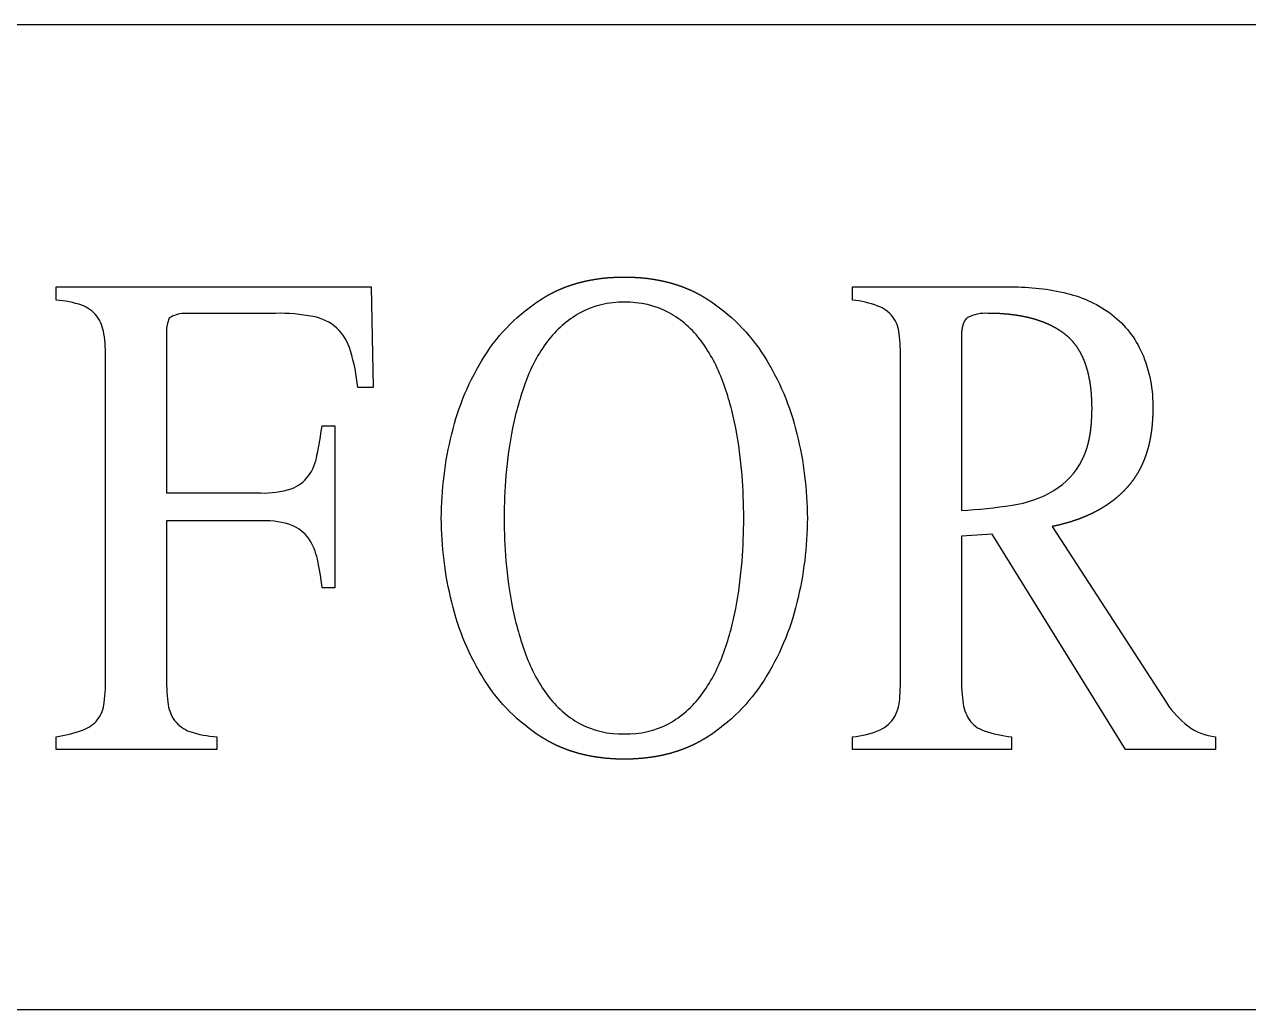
# Model space of a CAD drawing. Header units: millimetres. Extents: x 17 to 383, y -19 to 1216.
# Drawn here: x 55.75 to 68.41, y 1194.57 to 1204.75 of the extents above; entities that cross this region are included whole.
import ezdxf

# ---------------------------------------------------------------- set-up
doc = ezdxf.new("R2010")
doc.units = ezdxf.units.MM
doc.layers.add('l1 2mm', color=7, linetype='Continuous', lineweight=25, true_color=0x000000)

msp = doc.modelspace()

# ---------------------------------------------------------------- linework, layer by layer
at = {"layer": 'l1 2mm', "color": 5, "true_color": 0x0000ff}
for p, q in [((30.113, 1204.755), (80.692, 1204.755)), ((30.113, 1194.574), (80.692, 1194.574))]:
    msp.add_line(p, q, dxfattribs=at)
at = {"layer": 'l1 2mm', "color": 5, "true_color": 0x0000ff, "flags": 128}
for points in [[(63.845, 1199.653, -0.060549), (63.737, 1198.779, -0.082743), (63.397, 1197.978, -0.11043), (62.809, 1197.389), (62.806, 1197.387), (62.803, 1197.385), (62.8, 1197.384), (62.798, 1197.382), (62.795, 1197.38), (62.792, 1197.378), (62.789, 1197.377), (62.786, 1197.375), (62.784, 1197.373), (62.781, 1197.372), (62.778, 1197.37), (62.775, 1197.368), (62.772, 1197.367), (62.769, 1197.365), (62.766, 1197.363), (62.764, 1197.361), (62.761, 1197.36), (62.758, 1197.358), (62.755, 1197.357), (62.752, 1197.355), (62.749, 1197.353), (62.746, 1197.352), (62.743, 1197.35), (62.741, 1197.348), (62.738, 1197.347), (62.735, 1197.345), (62.732, 1197.344), (62.729, 1197.342), (62.726, 1197.34), (62.723, 1197.339), (62.72, 1197.337), (62.717, 1197.336), (62.714, 1197.334), (62.711, 1197.333), (62.708, 1197.331), (62.706, 1197.33), (62.703, 1197.328), (62.7, 1197.327), (62.697, 1197.325), (62.694, 1197.323), (62.691, 1197.322), (62.688, 1197.321), (62.685, 1197.319), (62.682, 1197.318), (62.679, 1197.316), (62.676, 1197.315), (62.673, 1197.313), (62.67, 1197.312), (62.667, 1197.31), (62.664, 1197.309), (62.661, 1197.307), (62.658, 1197.306), (62.655, 1197.305), (62.652, 1197.303), (62.649, 1197.302), (62.646, 1197.3), (62.643, 1197.299), (62.64, 1197.298), (62.637, 1197.296), (62.634, 1197.295), (62.63, 1197.294), (62.627, 1197.292), (62.624, 1197.291), (62.621, 1197.29), (62.618, 1197.288), (62.615, 1197.287), (62.612, 1197.286), (62.609, 1197.284), (62.606, 1197.283), (62.603, 1197.282), (62.6, 1197.28), (62.597, 1197.279), (62.594, 1197.278), (62.59, 1197.277), (62.587, 1197.275), (62.584, 1197.274), (62.581, 1197.273), (62.578, 1197.272), (62.575, 1197.27), (62.572, 1197.269), (62.569, 1197.268), (62.565, 1197.267), (62.562, 1197.265), (62.559, 1197.264), (62.556, 1197.263), (62.553, 1197.262), (62.55, 1197.261), (62.546, 1197.26), (62.543, 1197.258), (62.54, 1197.257), (62.537, 1197.256), (62.534, 1197.255), (62.531, 1197.254), (62.527, 1197.253), (62.524, 1197.252), (62.521, 1197.25), (62.518, 1197.249), (62.515, 1197.248), (62.511, 1197.247), (62.508, 1197.246), (62.505, 1197.245), (62.502, 1197.244), (62.498, 1197.243), (62.495, 1197.242), (62.492, 1197.241), (62.489, 1197.24), (62.485, 1197.239), (62.482, 1197.238), (62.479, 1197.237), (62.476, 1197.236), (62.472, 1197.235), (62.469, 1197.234), (62.466, 1197.233), (62.463, 1197.232), (62.459, 1197.231), (62.456, 1197.23), (62.453, 1197.229), (62.449, 1197.228), (62.446, 1197.227), (62.443, 1197.226), (62.439, 1197.225), (62.436, 1197.224), (62.433, 1197.223), (62.43, 1197.222), (62.426, 1197.221), (62.423, 1197.22), (62.42, 1197.219), (62.416, 1197.218), (62.413, 1197.218), (62.409, 1197.217), (62.406, 1197.216), (62.403, 1197.215), (62.399, 1197.214), (62.396, 1197.213), (62.393, 1197.212), (62.389, 1197.212), (62.386, 1197.211), (62.383, 1197.21), (62.379, 1197.209), (62.376, 1197.208), (62.372, 1197.207), (62.369, 1197.207), (62.366, 1197.206), (62.362, 1197.205), (62.359, 1197.204), (62.355, 1197.204), (62.352, 1197.203), (62.348, 1197.202), (62.345, 1197.201), (62.342, 1197.201), (62.338, 1197.2), (62.335, 1197.199), (62.331, 1197.198), (62.328, 1197.198), (62.324, 1197.197), (62.321, 1197.196), (62.317, 1197.196), (62.314, 1197.195), (62.31, 1197.194), (62.307, 1197.194), (62.304, 1197.193), (62.3, 1197.192), (62.297, 1197.192), (62.293, 1197.191), (62.29, 1197.19), (62.286, 1197.19), (62.283, 1197.189), (62.279, 1197.188), (62.276, 1197.188), (62.272, 1197.187), (62.268, 1197.187), (62.265, 1197.186), (62.261, 1197.185), (62.258, 1197.185), (62.254, 1197.184), (62.251, 1197.184), (62.247, 1197.183), (62.244, 1197.183), (62.24, 1197.182), (62.237, 1197.182), (62.233, 1197.181), (62.229, 1197.181), (62.226, 1197.18), (62.222, 1197.18), (62.219, 1197.179), (62.215, 1197.179), (62.211, 1197.178), (62.208, 1197.178), (62.204, 1197.177), (62.201, 1197.177), (62.197, 1197.176), (62.193, 1197.176), (62.19, 1197.175), (62.186, 1197.175), (62.183, 1197.174), (62.179, 1197.174), (62.175, 1197.174), (62.172, 1197.173), (62.168, 1197.173), (62.164, 1197.172), (62.161, 1197.172), (62.157, 1197.172), (62.153, 1197.171), (62.15, 1197.171), (62.146, 1197.171), (62.142, 1197.17), (62.139, 1197.17), (62.135, 1197.17), (62.131, 1197.169), (62.128, 1197.169), (62.124, 1197.169), (62.12, 1197.168), (62.117, 1197.168), (62.113, 1197.168), (62.109, 1197.167), (62.105, 1197.167), (62.102, 1197.167), (62.098, 1197.167), (62.094, 1197.166), (62.09, 1197.166), (62.087, 1197.166), (62.083, 1197.166), (62.079, 1197.165), (62.075, 1197.165), (62.072, 1197.165), (62.068, 1197.165), (62.064, 1197.164), (62.06, 1197.164), (62.057, 1197.164), (62.053, 1197.164), (62.049, 1197.164), (62.045, 1197.164), (62.041, 1197.163), (62.038, 1197.163), (62.034, 1197.163), (62.03, 1197.163), (62.026, 1197.163), (62.022, 1197.163), (62.019, 1197.163), (62.015, 1197.162), (62.011, 1197.162), (62.007, 1197.162), (62.003, 1197.162), (62, 1197.162), (61.996, 1197.162), (61.992, 1197.162), (61.988, 1197.162), (61.984, 1197.162), (61.98, 1197.162), (61.976, 1197.162), (61.973, 1197.162), (61.969, 1197.162), (61.965, 1197.162), (61.961, 1197.162), (61.957, 1197.162), (61.953, 1197.162), (61.949, 1197.162), (61.945, 1197.162), (61.941, 1197.162), (61.938, 1197.162), (61.934, 1197.162), (61.93, 1197.162), (61.926, 1197.162), (61.922, 1197.162), (61.918, 1197.162), (61.914, 1197.162), (61.911, 1197.162), (61.907, 1197.162), (61.903, 1197.162), (61.899, 1197.162), (61.895, 1197.162), (61.891, 1197.162), (61.888, 1197.163), (61.884, 1197.163), (61.88, 1197.163), (61.876, 1197.163), (61.872, 1197.163), (61.869, 1197.163), (61.865, 1197.163), (61.861, 1197.164), (61.857, 1197.164), (61.853, 1197.164), (61.85, 1197.164), (61.846, 1197.164), (61.842, 1197.164), (61.838, 1197.165), (61.834, 1197.165), (61.831, 1197.165), (61.827, 1197.165), (61.823, 1197.166), (61.819, 1197.166), (61.816, 1197.166), (61.812, 1197.166), (61.808, 1197.167), (61.805, 1197.167), (61.801, 1197.167), (61.797, 1197.167), (61.793, 1197.168), (61.79, 1197.168), (61.786, 1197.168), (61.782, 1197.169), (61.779, 1197.169), (61.775, 1197.169), (61.771, 1197.17), (61.768, 1197.17), (61.764, 1197.17), (61.76, 1197.171), (61.756, 1197.171), (61.753, 1197.171), (61.749, 1197.172), (61.745, 1197.172), (61.742, 1197.172), (61.738, 1197.173), (61.735, 1197.173), (61.731, 1197.174), (61.727, 1197.174), (61.724, 1197.174), (61.72, 1197.175), (61.716, 1197.175), (61.713, 1197.176), (61.709, 1197.176), (61.706, 1197.177), (61.702, 1197.177), (61.698, 1197.178), (61.695, 1197.178), (61.691, 1197.179), (61.688, 1197.179), (61.684, 1197.18), (61.68, 1197.18), (61.677, 1197.181), (61.673, 1197.181), (61.67, 1197.182), (61.666, 1197.182), (61.663, 1197.183), (61.659, 1197.183), (61.655, 1197.184), (61.652, 1197.184), (61.648, 1197.185), (61.645, 1197.185), (61.641, 1197.186), (61.638, 1197.187), (61.634, 1197.187), (61.631, 1197.188), (61.627, 1197.188), (61.624, 1197.189), (61.62, 1197.19), (61.617, 1197.19), (61.613, 1197.191), (61.61, 1197.192), (61.606, 1197.192), (61.603, 1197.193), (61.599, 1197.194), (61.596, 1197.194), (61.592, 1197.195), (61.589, 1197.196), (61.585, 1197.196), (61.582, 1197.197), (61.578, 1197.198), (61.575, 1197.198), (61.571, 1197.199), (61.568, 1197.2), (61.565, 1197.201), (61.561, 1197.201), (61.558, 1197.202), (61.554, 1197.203), (61.551, 1197.204), (61.547, 1197.204), (61.544, 1197.205), (61.541, 1197.206), (61.537, 1197.207), (61.534, 1197.207), (61.53, 1197.208), (61.527, 1197.209), (61.524, 1197.21), (61.52, 1197.211), (61.517, 1197.212), (61.514, 1197.212), (61.51, 1197.213), (61.507, 1197.214), (61.503, 1197.215), (61.5, 1197.216), (61.497, 1197.217), (61.493, 1197.218), (61.49, 1197.218), (61.487, 1197.219), (61.483, 1197.22), (61.48, 1197.221), (61.477, 1197.222), (61.473, 1197.223), (61.47, 1197.224), (61.467, 1197.225), (61.463, 1197.226), (61.46, 1197.227), (61.457, 1197.228), (61.454, 1197.229), (61.45, 1197.23), (61.447, 1197.231), (61.444, 1197.232), (61.44, 1197.233), (61.437, 1197.234), (61.434, 1197.235), (61.431, 1197.236), (61.427, 1197.237), (61.424, 1197.238), (61.421, 1197.239), (61.418, 1197.24), (61.414, 1197.241), (61.411, 1197.242), (61.408, 1197.243), (61.405, 1197.244), (61.401, 1197.245), (61.398, 1197.246), (61.395, 1197.247), (61.392, 1197.248), (61.388, 1197.249), (61.385, 1197.25), (61.382, 1197.252), (61.379, 1197.253), (61.376, 1197.254), (61.372, 1197.255), (61.369, 1197.256), (61.366, 1197.257), (61.363, 1197.258), (61.36, 1197.26), (61.357, 1197.261), (61.353, 1197.262), (61.35, 1197.263), (61.347, 1197.264), (61.344, 1197.265), (61.341, 1197.267), (61.338, 1197.268), (61.335, 1197.269), (61.331, 1197.27), (61.328, 1197.272), (61.325, 1197.273), (61.322, 1197.274), (61.319, 1197.275), (61.316, 1197.277), (61.313, 1197.278), (61.31, 1197.279), (61.306, 1197.28), (61.303, 1197.282), (61.3, 1197.283), (61.297, 1197.284), (61.294, 1197.286), (61.291, 1197.287), (61.288, 1197.288), (61.285, 1197.29), (61.282, 1197.291), (61.279, 1197.292), (61.276, 1197.294), (61.273, 1197.295), (61.27, 1197.296), (61.267, 1197.298), (61.264, 1197.299), (61.26, 1197.3), (61.257, 1197.302), (61.254, 1197.303), (61.251, 1197.305), (61.248, 1197.306), (61.245, 1197.307), (61.242, 1197.309), (61.239, 1197.31), (61.236, 1197.312), (61.233, 1197.313), (61.23, 1197.315), (61.227, 1197.316), (61.224, 1197.318), (61.221, 1197.319), (61.218, 1197.321), (61.215, 1197.322), (61.213, 1197.323), (61.21, 1197.325), (61.207, 1197.327), (61.204, 1197.328), (61.201, 1197.33), (61.198, 1197.331), (61.195, 1197.333), (61.192, 1197.334), (61.189, 1197.336), (61.186, 1197.337), (61.183, 1197.339), (61.18, 1197.34), (61.177, 1197.342), (61.174, 1197.344), (61.171, 1197.345), (61.169, 1197.347), (61.166, 1197.348), (61.163, 1197.35), (61.16, 1197.352), (61.157, 1197.353), (61.154, 1197.355), (61.151, 1197.357), (61.148, 1197.358), (61.145, 1197.36), (61.143, 1197.361), (61.14, 1197.363), (61.137, 1197.365), (61.134, 1197.367), (61.131, 1197.368), (61.128, 1197.37), (61.126, 1197.372), (61.123, 1197.373), (61.12, 1197.375), (61.117, 1197.377), (61.114, 1197.378), (61.111, 1197.38), (61.109, 1197.382), (61.106, 1197.384), (61.103, 1197.385), (61.1, 1197.387), (61.097, 1197.389, -0.11043), (60.509, 1197.978, -0.083212), (60.169, 1198.783, -0.060038), (60.061, 1199.653, -0.060038), (60.169, 1200.523, -0.083212), (60.509, 1201.328, -0.11043), (61.097, 1201.917), (61.1, 1201.919), (61.103, 1201.92), (61.106, 1201.922), (61.109, 1201.924), (61.111, 1201.926), (61.114, 1201.927), (61.117, 1201.929), (61.12, 1201.931), (61.123, 1201.933), (61.126, 1201.934), (61.128, 1201.936), (61.131, 1201.938), (61.134, 1201.939), (61.137, 1201.941), (61.14, 1201.943), (61.143, 1201.944), (61.145, 1201.946), (61.148, 1201.948), (61.151, 1201.949), (61.154, 1201.951), (61.157, 1201.953), (61.16, 1201.954), (61.163, 1201.956), (61.166, 1201.957), (61.169, 1201.959), (61.171, 1201.961), (61.174, 1201.962), (61.177, 1201.964), (61.18, 1201.965), (61.183, 1201.967), (61.186, 1201.969), (61.189, 1201.97), (61.192, 1201.972), (61.195, 1201.973), (61.198, 1201.975), (61.201, 1201.976), (61.204, 1201.978), (61.207, 1201.979), (61.21, 1201.981), (61.213, 1201.982), (61.215, 1201.984), (61.218, 1201.985), (61.221, 1201.987), (61.224, 1201.988), (61.227, 1201.99), (61.23, 1201.991), (61.233, 1201.993), (61.236, 1201.994), (61.239, 1201.996), (61.242, 1201.997), (61.245, 1201.998), (61.248, 1202), (61.251, 1202.001), (61.254, 1202.003), (61.257, 1202.004), (61.26, 1202.005), (61.264, 1202.007), (61.267, 1202.008), (61.27, 1202.01), (61.273, 1202.011), (61.276, 1202.012), (61.279, 1202.014), (61.282, 1202.015), (61.285, 1202.016), (61.288, 1202.018), (61.291, 1202.019), (61.294, 1202.02), (61.297, 1202.022), (61.3, 1202.023), (61.303, 1202.024), (61.306, 1202.026), (61.31, 1202.027), (61.313, 1202.028), (61.316, 1202.029), (61.319, 1202.031), (61.322, 1202.032), (61.325, 1202.033), (61.328, 1202.034), (61.331, 1202.036), (61.335, 1202.037), (61.338, 1202.038), (61.341, 1202.039), (61.344, 1202.04), (61.347, 1202.042), (61.35, 1202.043), (61.353, 1202.044), (61.357, 1202.045), (61.36, 1202.046), (61.363, 1202.048), (61.366, 1202.049), (61.369, 1202.05), (61.372, 1202.051), (61.376, 1202.052), (61.379, 1202.053), (61.382, 1202.054), (61.385, 1202.055), (61.388, 1202.057), (61.392, 1202.058), (61.395, 1202.059), (61.398, 1202.06), (61.401, 1202.061), (61.405, 1202.062), (61.408, 1202.063), (61.411, 1202.064), (61.414, 1202.065), (61.418, 1202.066), (61.421, 1202.067), (61.424, 1202.068), (61.427, 1202.069), (61.431, 1202.07), (61.434, 1202.071), (61.437, 1202.072), (61.44, 1202.073), (61.444, 1202.074), (61.447, 1202.075), (61.45, 1202.076), (61.454, 1202.077), (61.457, 1202.078), (61.46, 1202.079), (61.463, 1202.08), (61.467, 1202.081), (61.47, 1202.082), (61.473, 1202.083), (61.477, 1202.084), (61.48, 1202.085), (61.483, 1202.086), (61.487, 1202.087), (61.49, 1202.087), (61.493, 1202.088), (61.497, 1202.089), (61.5, 1202.09), (61.503, 1202.091), (61.507, 1202.092), (61.51, 1202.093), (61.514, 1202.093), (61.517, 1202.094), (61.52, 1202.095), (61.524, 1202.096), (61.527, 1202.097), (61.53, 1202.098), (61.534, 1202.098), (61.537, 1202.099), (61.541, 1202.1), (61.544, 1202.101), (61.547, 1202.102), (61.551, 1202.102), (61.554, 1202.103), (61.558, 1202.104), (61.561, 1202.105), (61.565, 1202.105), (61.568, 1202.106), (61.571, 1202.107), (61.575, 1202.107), (61.578, 1202.108), (61.582, 1202.109), (61.585, 1202.11), (61.589, 1202.11), (61.592, 1202.111), (61.596, 1202.112), (61.599, 1202.112), (61.603, 1202.113), (61.606, 1202.114), (61.61, 1202.114), (61.613, 1202.115), (61.617, 1202.116), (61.62, 1202.116), (61.624, 1202.117), (61.627, 1202.117), (61.631, 1202.118), (61.634, 1202.119), (61.638, 1202.119), (61.641, 1202.12), (61.645, 1202.12), (61.648, 1202.121), (61.652, 1202.122), (61.655, 1202.122), (61.659, 1202.123), (61.663, 1202.123), (61.666, 1202.124), (61.67, 1202.124), (61.673, 1202.125), (61.677, 1202.125), (61.68, 1202.126), (61.684, 1202.126), (61.688, 1202.127), (61.691, 1202.127), (61.695, 1202.128), (61.698, 1202.128), (61.702, 1202.129), (61.706, 1202.129), (61.709, 1202.13), (61.713, 1202.13), (61.716, 1202.131), (61.72, 1202.131), (61.724, 1202.131), (61.727, 1202.132), (61.731, 1202.132), (61.735, 1202.133), (61.738, 1202.133), (61.742, 1202.133), (61.745, 1202.134), (61.749, 1202.134), (61.753, 1202.135), (61.756, 1202.135), (61.76, 1202.135), (61.764, 1202.136), (61.768, 1202.136), (61.771, 1202.136), (61.775, 1202.137), (61.779, 1202.137), (61.782, 1202.137), (61.786, 1202.138), (61.79, 1202.138), (61.793, 1202.138), (61.797, 1202.138), (61.801, 1202.139), (61.805, 1202.139), (61.808, 1202.139), (61.812, 1202.14), (61.816, 1202.14), (61.819, 1202.14), (61.823, 1202.14), (61.827, 1202.141), (61.831, 1202.141), (61.834, 1202.141), (61.838, 1202.141), (61.842, 1202.141), (61.846, 1202.142), (61.85, 1202.142), (61.853, 1202.142), (61.857, 1202.142), (61.861, 1202.142), (61.865, 1202.142), (61.869, 1202.143), (61.872, 1202.143), (61.876, 1202.143), (61.88, 1202.143), (61.884, 1202.143), (61.888, 1202.143), (61.891, 1202.143), (61.895, 1202.144), (61.899, 1202.144), (61.903, 1202.144), (61.907, 1202.144), (61.911, 1202.144), (61.914, 1202.144), (61.918, 1202.144), (61.922, 1202.144), (61.926, 1202.144), (61.93, 1202.144), (61.934, 1202.144), (61.938, 1202.144), (61.941, 1202.144), (61.945, 1202.144), (61.949, 1202.144), (61.953, 1202.144), (61.957, 1202.144), (61.961, 1202.144), (61.965, 1202.144), (61.969, 1202.144), (61.973, 1202.144), (61.976, 1202.144), (61.98, 1202.144), (61.984, 1202.144), (61.988, 1202.144), (61.992, 1202.144), (61.996, 1202.144), (62, 1202.144), (62.003, 1202.144), (62.007, 1202.144), (62.011, 1202.144), (62.015, 1202.143), (62.019, 1202.143), (62.022, 1202.143), (62.026, 1202.143), (62.03, 1202.143), (62.034, 1202.143), (62.038, 1202.143), (62.041, 1202.142), (62.045, 1202.142), (62.049, 1202.142), (62.053, 1202.142), (62.057, 1202.142), (62.06, 1202.142), (62.064, 1202.141), (62.068, 1202.141), (62.072, 1202.141), (62.075, 1202.141), (62.079, 1202.141), (62.083, 1202.14), (62.087, 1202.14), (62.09, 1202.14), (62.094, 1202.14), (62.098, 1202.139), (62.102, 1202.139), (62.105, 1202.139), (62.109, 1202.138), (62.113, 1202.138), (62.117, 1202.138), (62.12, 1202.138), (62.124, 1202.137), (62.128, 1202.137), (62.131, 1202.137), (62.135, 1202.136), (62.139, 1202.136), (62.142, 1202.136), (62.146, 1202.135), (62.15, 1202.135), (62.153, 1202.135), (62.157, 1202.134), (62.161, 1202.134), (62.164, 1202.133), (62.168, 1202.133), (62.172, 1202.133), (62.175, 1202.132), (62.179, 1202.132), (62.183, 1202.131), (62.186, 1202.131), (62.19, 1202.131), (62.193, 1202.13), (62.197, 1202.13), (62.201, 1202.129), (62.204, 1202.129), (62.208, 1202.128), (62.211, 1202.128), (62.215, 1202.127), (62.219, 1202.127), (62.222, 1202.126), (62.226, 1202.126), (62.229, 1202.125), (62.233, 1202.125), (62.237, 1202.124), (62.24, 1202.124), (62.244, 1202.123), (62.247, 1202.123), (62.251, 1202.122), (62.254, 1202.122), (62.258, 1202.121), (62.261, 1202.12), (62.265, 1202.12), (62.268, 1202.119), (62.272, 1202.119), (62.276, 1202.118), (62.279, 1202.117), (62.283, 1202.117), (62.286, 1202.116), (62.29, 1202.116), (62.293, 1202.115), (62.297, 1202.114), (62.3, 1202.114), (62.304, 1202.113), (62.307, 1202.112), (62.31, 1202.112), (62.314, 1202.111), (62.317, 1202.11), (62.321, 1202.11), (62.324, 1202.109), (62.328, 1202.108), (62.331, 1202.107), (62.335, 1202.107), (62.338, 1202.106), (62.342, 1202.105), (62.345, 1202.105), (62.348, 1202.104), (62.352, 1202.103), (62.355, 1202.102), (62.359, 1202.102), (62.362, 1202.101), (62.366, 1202.1), (62.369, 1202.099), (62.372, 1202.098), (62.376, 1202.098), (62.379, 1202.097), (62.383, 1202.096), (62.386, 1202.095), (62.389, 1202.094), (62.393, 1202.093), (62.396, 1202.093), (62.399, 1202.092), (62.403, 1202.091), (62.406, 1202.09), (62.409, 1202.089), (62.413, 1202.088), (62.416, 1202.087), (62.42, 1202.087), (62.423, 1202.086), (62.426, 1202.085), (62.43, 1202.084), (62.433, 1202.083), (62.436, 1202.082), (62.439, 1202.081), (62.443, 1202.08), (62.446, 1202.079), (62.449, 1202.078), (62.453, 1202.077), (62.456, 1202.076), (62.459, 1202.075), (62.463, 1202.074), (62.466, 1202.073), (62.469, 1202.072), (62.472, 1202.071), (62.476, 1202.07), (62.479, 1202.069), (62.482, 1202.068), (62.485, 1202.067), (62.489, 1202.066), (62.492, 1202.065), (62.495, 1202.064), (62.498, 1202.063), (62.502, 1202.062), (62.505, 1202.061), (62.508, 1202.06), (62.511, 1202.059), (62.515, 1202.058), (62.518, 1202.057), (62.521, 1202.055), (62.524, 1202.054), (62.527, 1202.053), (62.531, 1202.052), (62.534, 1202.051), (62.537, 1202.05), (62.54, 1202.049), (62.543, 1202.048), (62.546, 1202.046), (62.55, 1202.045), (62.553, 1202.044), (62.556, 1202.043), (62.559, 1202.042), (62.562, 1202.04), (62.565, 1202.039), (62.569, 1202.038), (62.572, 1202.037), (62.575, 1202.036), (62.578, 1202.034), (62.581, 1202.033), (62.584, 1202.032), (62.587, 1202.031), (62.59, 1202.029), (62.594, 1202.028), (62.597, 1202.027), (62.6, 1202.026), (62.603, 1202.024), (62.606, 1202.023), (62.609, 1202.022), (62.612, 1202.02), (62.615, 1202.019), (62.618, 1202.018), (62.621, 1202.016), (62.624, 1202.015), (62.627, 1202.014), (62.63, 1202.012), (62.634, 1202.011), (62.637, 1202.01), (62.64, 1202.008), (62.643, 1202.007), (62.646, 1202.005), (62.649, 1202.004), (62.652, 1202.003), (62.655, 1202.001), (62.658, 1202), (62.661, 1201.998), (62.664, 1201.997), (62.667, 1201.996), (62.67, 1201.994), (62.673, 1201.993), (62.676, 1201.991), (62.679, 1201.99), (62.682, 1201.988), (62.685, 1201.987), (62.688, 1201.985), (62.691, 1201.984), (62.694, 1201.982), (62.697, 1201.981), (62.7, 1201.979), (62.703, 1201.978), (62.706, 1201.976), (62.708, 1201.975), (62.711, 1201.973), (62.714, 1201.972), (62.717, 1201.97), (62.72, 1201.969), (62.723, 1201.967), (62.726, 1201.965), (62.729, 1201.964), (62.732, 1201.962), (62.735, 1201.961), (62.738, 1201.959), (62.741, 1201.957), (62.743, 1201.956), (62.746, 1201.954), (62.749, 1201.953), (62.752, 1201.951), (62.755, 1201.949), (62.758, 1201.948), (62.761, 1201.946), (62.764, 1201.944), (62.766, 1201.943), (62.769, 1201.941), (62.772, 1201.939), (62.775, 1201.938), (62.778, 1201.936), (62.781, 1201.934), (62.784, 1201.933), (62.786, 1201.931), (62.789, 1201.929), (62.792, 1201.927), (62.795, 1201.926), (62.798, 1201.924), (62.8, 1201.922), (62.803, 1201.92), (62.806, 1201.919), (62.809, 1201.917, -0.11043), (63.397, 1201.328, -0.083212), (63.737, 1200.523, -0.060038)], [(59.198, 1201.003, 0.044406), (59.123, 1201.382, 0.131572), (58.982, 1201.617, 0.13584), (58.736, 1201.736, 0.051158), (58.346, 1201.769), (57.4, 1201.769, 0.157268), (57.249, 1201.718, 0.040364), (57.227, 1201.65, 0.054818), (57.22, 1201.581), (57.22, 1199.913), (58.195, 1199.913, 0.088651), (58.509, 1199.956, 0.142926), (58.686, 1200.086, 0.113921), (58.776, 1200.303, 0.006625), (58.83, 1200.606), (58.96, 1200.606), (58.96, 1198.931), (58.83, 1198.931, 0.022037), (58.78, 1199.227, 0.099747), (58.689, 1199.444, 0.139575), (58.52, 1199.577, 0.098761), (58.216, 1199.624), (57.22, 1199.624), (57.22, 1198.028, 0.031237), (57.234, 1197.75, 0.124623), (57.303, 1197.562, 0.150368), (57.462, 1197.447, 0.06777), (57.74, 1197.393), (57.74, 1197.328), (57.74, 1197.263), (56.079, 1197.263), (56.079, 1197.393, 0.050248), (56.353, 1197.461, 0.133946), (56.508, 1197.57, 0.135885), (56.577, 1197.746, 0.032112), (56.591, 1198.021), (56.591, 1201.292, 0.040333), (56.573, 1201.559, 0.121009), (56.501, 1201.74, 0.140912), (56.346, 1201.852, 0.069916), (56.079, 1201.906), (56.079, 1202.043), (59.336, 1202.043), (59.357, 1201.003)], [(67.134, 1197.263), (65.755, 1199.487), (65.437, 1199.465), (65.437, 1198.043, 0.0304), (65.452, 1197.761, 0.116659), (65.517, 1197.57, 0.158867), (65.672, 1197.454, 0.058426), (65.957, 1197.393), (65.957, 1197.263), (64.311, 1197.263), (64.311, 1197.393, 0.083746), (64.599, 1197.465, 0.157017), (64.748, 1197.602, 0.110144), (64.802, 1197.811, 0.014446), (64.809, 1198.1), (64.809, 1201.292, 0.032325), (64.794, 1201.559, 0.135885), (64.726, 1201.736, 0.130947), (64.574, 1201.845, 0.062062), (64.311, 1201.906), (64.311, 1202.043), (65.95, 1202.043, -0.062216), (66.531, 1201.975, -0.104418), (66.997, 1201.754, -0.121267), (67.304, 1201.361, -0.108826), (67.416, 1200.779), (67.416, 1200.775), (67.416, 1200.771), (67.416, 1200.767), (67.416, 1200.763), (67.416, 1200.759), (67.416, 1200.755), (67.416, 1200.751), (67.416, 1200.747), (67.416, 1200.743), (67.415, 1200.739), (67.415, 1200.735), (67.415, 1200.731), (67.415, 1200.727), (67.415, 1200.723), (67.415, 1200.719), (67.415, 1200.715), (67.415, 1200.711), (67.415, 1200.707), (67.414, 1200.704), (67.414, 1200.7), (67.414, 1200.696), (67.414, 1200.692), (67.414, 1200.688), (67.413, 1200.684), (67.413, 1200.68), (67.413, 1200.676), (67.413, 1200.672), (67.413, 1200.668), (67.412, 1200.665), (67.412, 1200.661), (67.412, 1200.657), (67.412, 1200.653), (67.411, 1200.649), (67.411, 1200.645), (67.411, 1200.641), (67.41, 1200.638), (67.41, 1200.634), (67.41, 1200.63), (67.41, 1200.626), (67.409, 1200.622), (67.409, 1200.619), (67.409, 1200.615), (67.408, 1200.611), (67.408, 1200.607), (67.407, 1200.604), (67.407, 1200.6), (67.407, 1200.596), (67.406, 1200.592), (67.406, 1200.589), (67.406, 1200.585), (67.405, 1200.581), (67.405, 1200.577), (67.404, 1200.574), (67.404, 1200.57), (67.403, 1200.566), (67.403, 1200.563), (67.402, 1200.559), (67.402, 1200.555), (67.401, 1200.552), (67.401, 1200.548), (67.4, 1200.544), (67.4, 1200.541), (67.399, 1200.537), (67.399, 1200.533), (67.398, 1200.53), (67.398, 1200.526), (67.397, 1200.523), (67.397, 1200.519), (67.396, 1200.515), (67.396, 1200.512), (67.395, 1200.508), (67.394, 1200.505), (67.394, 1200.501), (67.393, 1200.498), (67.393, 1200.494), (67.392, 1200.49), (67.391, 1200.487), (67.391, 1200.483), (67.39, 1200.48), (67.389, 1200.476), (67.389, 1200.473), (67.388, 1200.469), (67.387, 1200.466), (67.387, 1200.462), (67.386, 1200.459), (67.385, 1200.455), (67.385, 1200.452), (67.384, 1200.448), (67.383, 1200.445), (67.382, 1200.442), (67.382, 1200.438), (67.381, 1200.435), (67.38, 1200.431), (67.379, 1200.428), (67.379, 1200.424), (67.378, 1200.421), (67.377, 1200.418), (67.376, 1200.414), (67.375, 1200.411), (67.375, 1200.407), (67.374, 1200.404), (67.373, 1200.401), (67.372, 1200.397), (67.371, 1200.394), (67.37, 1200.391), (67.369, 1200.387), (67.369, 1200.384), (67.368, 1200.381), (67.367, 1200.377), (67.366, 1200.374), (67.365, 1200.371), (67.364, 1200.367), (67.363, 1200.364), (67.362, 1200.361), (67.361, 1200.358), (67.36, 1200.354), (67.359, 1200.351), (67.358, 1200.348), (67.357, 1200.344), (67.356, 1200.341), (67.355, 1200.338), (67.354, 1200.335), (67.353, 1200.332), (67.352, 1200.328), (67.351, 1200.325), (67.35, 1200.322), (67.349, 1200.319), (67.348, 1200.315), (67.347, 1200.312), (67.346, 1200.309), (67.345, 1200.306), (67.344, 1200.303), (67.343, 1200.3), (67.342, 1200.296), (67.341, 1200.293), (67.339, 1200.29), (67.338, 1200.287), (67.337, 1200.284), (67.336, 1200.281), (67.335, 1200.278), (67.334, 1200.275), (67.333, 1200.272), (67.331, 1200.268), (67.33, 1200.265), (67.329, 1200.262), (67.328, 1200.259), (67.327, 1200.256), (67.325, 1200.253), (67.324, 1200.25), (67.323, 1200.247), (67.322, 1200.244), (67.32, 1200.241), (67.319, 1200.238), (67.318, 1200.235), (67.317, 1200.232), (67.315, 1200.229), (67.314, 1200.226), (67.313, 1200.223), (67.311, 1200.22), (67.31, 1200.217), (67.309, 1200.214), (67.307, 1200.211), (67.306, 1200.208), (67.305, 1200.205), (67.303, 1200.202), (67.302, 1200.199), (67.301, 1200.196), (67.299, 1200.193), (67.298, 1200.191), (67.296, 1200.188), (67.295, 1200.185), (67.294, 1200.182), (67.292, 1200.179), (67.291, 1200.176), (67.289, 1200.173), (67.288, 1200.17), (67.286, 1200.168), (67.285, 1200.165), (67.283, 1200.162), (67.282, 1200.159), (67.28, 1200.156), (67.279, 1200.153), (67.277, 1200.151), (67.276, 1200.148), (67.274, 1200.145), (67.273, 1200.142), (67.271, 1200.139), (67.27, 1200.137), (67.268, 1200.134), (67.267, 1200.131), (67.265, 1200.128), (67.264, 1200.125), (67.262, 1200.123), (67.26, 1200.12), (67.259, 1200.117), (67.257, 1200.115), (67.255, 1200.112), (67.254, 1200.109), (67.252, 1200.106), (67.251, 1200.104), (67.249, 1200.101), (67.247, 1200.098), (67.246, 1200.096), (67.244, 1200.093), (67.242, 1200.09), (67.24, 1200.088), (67.239, 1200.085), (67.237, 1200.082), (67.235, 1200.08), (67.234, 1200.077), (67.232, 1200.074), (67.23, 1200.072), (67.228, 1200.069), (67.227, 1200.067), (67.225, 1200.064), (67.223, 1200.061), (67.221, 1200.059), (67.219, 1200.056), (67.218, 1200.054), (67.216, 1200.051), (67.214, 1200.049), (67.212, 1200.046), (67.21, 1200.044), (67.209, 1200.041), (67.207, 1200.038), (67.205, 1200.036), (67.203, 1200.033), (67.201, 1200.031), (67.199, 1200.028), (67.197, 1200.026), (67.195, 1200.023), (67.193, 1200.021), (67.192, 1200.018), (67.19, 1200.016), (67.188, 1200.014), (67.186, 1200.011), (67.184, 1200.009), (67.182, 1200.006), (67.18, 1200.004), (67.178, 1200.001), (67.176, 1199.999), (67.174, 1199.997), (67.172, 1199.994), (67.17, 1199.992), (67.168, 1199.989), (67.166, 1199.987), (67.164, 1199.985), (67.162, 1199.982), (67.16, 1199.98), (67.158, 1199.977), (67.156, 1199.975), (67.153, 1199.973), (67.151, 1199.97), (67.149, 1199.968), (67.147, 1199.966), (67.145, 1199.963), (67.143, 1199.961), (67.141, 1199.959), (67.139, 1199.957), (67.137, 1199.954), (67.134, 1199.952), (67.132, 1199.95), (67.13, 1199.947), (67.128, 1199.945), (67.126, 1199.943), (67.124, 1199.941), (67.121, 1199.938), (67.119, 1199.936), (67.117, 1199.934), (67.115, 1199.932), (67.113, 1199.929), (67.11, 1199.927), (67.108, 1199.925), (67.106, 1199.923), (67.104, 1199.921), (67.101, 1199.918), (67.099, 1199.916), (67.097, 1199.914), (67.095, 1199.912), (67.092, 1199.91), (67.09, 1199.907), (67.088, 1199.905), (67.085, 1199.903), (67.083, 1199.901), (67.081, 1199.899), (67.078, 1199.897), (67.076, 1199.895), (67.074, 1199.892), (67.071, 1199.89), (67.069, 1199.888), (67.067, 1199.886), (67.064, 1199.884), (67.062, 1199.882), (67.06, 1199.88), (67.057, 1199.878), (67.055, 1199.876), (67.052, 1199.874), (67.05, 1199.872), (67.048, 1199.869), (67.045, 1199.867), (67.043, 1199.865), (67.04, 1199.863), (67.038, 1199.861), (67.035, 1199.859), (67.033, 1199.857), (67.031, 1199.855), (67.028, 1199.853), (67.026, 1199.851), (67.023, 1199.849), (67.021, 1199.847), (67.018, 1199.845), (67.016, 1199.843), (67.013, 1199.841), (67.011, 1199.839), (67.008, 1199.837), (67.006, 1199.835), (67.003, 1199.833), (67.001, 1199.831), (66.998, 1199.83), (66.995, 1199.828), (66.993, 1199.826), (66.99, 1199.824), (66.988, 1199.822), (66.985, 1199.82), (66.983, 1199.818), (66.98, 1199.816), (66.977, 1199.814), (66.975, 1199.812), (66.972, 1199.81), (66.969, 1199.809), (66.967, 1199.807), (66.964, 1199.805), (66.962, 1199.803), (66.959, 1199.801), (66.956, 1199.799), (66.954, 1199.797), (66.951, 1199.796), (66.948, 1199.794), (66.946, 1199.792), (66.943, 1199.79), (66.94, 1199.788), (66.937, 1199.787), (66.935, 1199.785), (66.932, 1199.783), (66.929, 1199.781), (66.927, 1199.779), (66.924, 1199.778), (66.921, 1199.776), (66.918, 1199.774), (66.916, 1199.772), (66.913, 1199.771), (66.91, 1199.769), (66.907, 1199.767), (66.904, 1199.765), (66.902, 1199.764), (66.899, 1199.762), (66.896, 1199.76), (66.893, 1199.758), (66.89, 1199.757), (66.887, 1199.755), (66.885, 1199.753), (66.882, 1199.752), (66.879, 1199.75), (66.876, 1199.748), (66.873, 1199.747), (66.87, 1199.745), (66.867, 1199.743), (66.865, 1199.742), (66.862, 1199.74), (66.859, 1199.738), (66.856, 1199.737), (66.853, 1199.735), (66.85, 1199.734), (66.847, 1199.732), (66.844, 1199.73), (66.841, 1199.729), (66.838, 1199.727), (66.835, 1199.726), (66.832, 1199.724), (66.829, 1199.722), (66.826, 1199.721), (66.823, 1199.719), (66.82, 1199.718), (66.817, 1199.716), (66.814, 1199.715), (66.811, 1199.713), (66.808, 1199.711), (66.805, 1199.71), (66.802, 1199.708), (66.799, 1199.707), (66.796, 1199.705), (66.793, 1199.704), (66.79, 1199.702), (66.787, 1199.701), (66.784, 1199.699), (66.781, 1199.698), (66.778, 1199.696), (66.775, 1199.695), (66.772, 1199.694), (66.768, 1199.692), (66.765, 1199.691), (66.762, 1199.689), (66.759, 1199.688), (66.756, 1199.686), (66.753, 1199.685), (66.75, 1199.683), (66.746, 1199.682), (66.743, 1199.681), (66.74, 1199.679), (66.737, 1199.678), (66.734, 1199.676), (66.731, 1199.675), (66.727, 1199.674), (66.724, 1199.672), (66.721, 1199.671), (66.718, 1199.67), (66.714, 1199.668), (66.711, 1199.667), (66.708, 1199.665), (66.705, 1199.664), (66.701, 1199.663), (66.698, 1199.661), (66.695, 1199.66), (66.692, 1199.659), (66.688, 1199.658), (66.685, 1199.656), (66.682, 1199.655), (66.678, 1199.654), (66.675, 1199.652), (66.672, 1199.651), (66.669, 1199.65), (66.665, 1199.649), (66.662, 1199.647), (66.658, 1199.646), (66.655, 1199.645), (66.652, 1199.643), (66.648, 1199.642), (66.645, 1199.641), (66.642, 1199.64), (66.638, 1199.639), (66.635, 1199.637), (66.631, 1199.636), (66.628, 1199.635), (66.625, 1199.634), (66.621, 1199.633), (66.618, 1199.631), (66.614, 1199.63), (66.611, 1199.629), (66.607, 1199.628), (66.604, 1199.627), (66.601, 1199.626), (66.597, 1199.624), (66.594, 1199.623), (66.59, 1199.622), (66.587, 1199.621), (66.583, 1199.62), (66.58, 1199.619), (66.576, 1199.618), (66.573, 1199.616), (66.569, 1199.615), (66.565, 1199.614), (66.562, 1199.613), (66.558, 1199.612), (66.555, 1199.611), (66.551, 1199.61), (66.548, 1199.609), (66.544, 1199.608), (66.541, 1199.607), (66.537, 1199.606), (66.533, 1199.605), (66.53, 1199.604), (66.526, 1199.603), (66.523, 1199.602), (66.519, 1199.601), (66.515, 1199.6), (66.512, 1199.599), (66.508, 1199.598), (66.504, 1199.597), (66.501, 1199.596), (66.497, 1199.595), (66.493, 1199.594), (66.49, 1199.593), (66.486, 1199.592), (66.482, 1199.591), (66.479, 1199.59), (66.475, 1199.589), (66.471, 1199.588), (66.467, 1199.587), (66.464, 1199.586), (66.46, 1199.585), (66.456, 1199.584), (66.452, 1199.583), (66.449, 1199.582), (66.445, 1199.581), (66.441, 1199.581), (66.437, 1199.58), (66.434, 1199.579), (66.43, 1199.578), (66.426, 1199.577), (66.422, 1199.576), (66.418, 1199.575), (66.415, 1199.574), (66.411, 1199.574), (66.407, 1199.573), (66.403, 1199.572), (66.399, 1199.571), (66.395, 1199.57), (66.391, 1199.569), (66.388, 1199.569), (66.384, 1199.568), (66.38, 1199.567), (66.376, 1199.566), (67.56, 1197.739, 0.074284), (67.777, 1197.505, 0.137235), (68.066, 1197.393), (68.066, 1197.263)], [(63.188, 1199.653, 0.018515), (63.17, 1200.097, 0.028628), (63.105, 1200.584, 0.041295), (62.971, 1201.065, 0.072057), (62.747, 1201.484, 0.107427), (62.415, 1201.776, 0.128735), (61.953, 1201.884, 0.132534), (61.491, 1201.772, 0.101298), (61.159, 1201.48, 0.074451), (60.935, 1201.065, 0.037736), (60.798, 1200.584, 0.032455), (60.729, 1200.093, 0.018171), (60.711, 1199.653, 0.018171), (60.729, 1199.212, 0.032455), (60.798, 1198.721, 0.037736), (60.935, 1198.241, 0.072057), (61.159, 1197.822, 0.107427), (61.491, 1197.53, 0.128735), (61.953, 1197.422, 0.128735), (62.415, 1197.53, 0.107427), (62.747, 1197.822, 0.070795), (62.971, 1198.238, 0.043238), (63.105, 1198.718, 0.027952), (63.17, 1199.209, 0.018515)], [(66.788, 1200.787), (66.788, 1200.791), (66.788, 1200.795), (66.788, 1200.8), (66.788, 1200.804), (66.787, 1200.808), (66.787, 1200.812), (66.787, 1200.816), (66.787, 1200.821), (66.787, 1200.825), (66.787, 1200.829), (66.787, 1200.833), (66.787, 1200.837), (66.787, 1200.842), (66.787, 1200.846), (66.787, 1200.85), (66.786, 1200.854), (66.786, 1200.858), (66.786, 1200.862), (66.786, 1200.866), (66.786, 1200.87), (66.786, 1200.874), (66.786, 1200.879), (66.785, 1200.883), (66.785, 1200.887), (66.785, 1200.891), (66.785, 1200.895), (66.784, 1200.899), (66.784, 1200.903), (66.784, 1200.907), (66.784, 1200.911), (66.784, 1200.915), (66.783, 1200.919), (66.783, 1200.923), (66.783, 1200.927), (66.782, 1200.931), (66.782, 1200.934), (66.782, 1200.938), (66.781, 1200.942), (66.781, 1200.946), (66.781, 1200.95), (66.78, 1200.954), (66.78, 1200.958), (66.78, 1200.962), (66.779, 1200.966), (66.779, 1200.969), (66.779, 1200.973), (66.778, 1200.977), (66.778, 1200.981), (66.777, 1200.985), (66.777, 1200.988), (66.777, 1200.992), (66.776, 1200.996), (66.776, 1201), (66.775, 1201.003), (66.775, 1201.007), (66.774, 1201.011), (66.774, 1201.015), (66.773, 1201.018), (66.773, 1201.022), (66.772, 1201.026), (66.772, 1201.029), (66.771, 1201.033), (66.771, 1201.037), (66.77, 1201.04), (66.77, 1201.044), (66.769, 1201.048), (66.769, 1201.051), (66.768, 1201.055), (66.767, 1201.058), (66.767, 1201.062), (66.766, 1201.066), (66.766, 1201.069), (66.765, 1201.073), (66.764, 1201.076), (66.764, 1201.08), (66.763, 1201.083), (66.762, 1201.087), (66.762, 1201.09), (66.761, 1201.094), (66.76, 1201.097), (66.76, 1201.101), (66.759, 1201.104), (66.758, 1201.108), (66.758, 1201.111), (66.757, 1201.115), (66.756, 1201.118), (66.755, 1201.121), (66.755, 1201.125), (66.754, 1201.128), (66.753, 1201.132), (66.752, 1201.135), (66.752, 1201.138), (66.751, 1201.142), (66.75, 1201.145), (66.749, 1201.148), (66.748, 1201.152), (66.748, 1201.155), (66.747, 1201.158), (66.746, 1201.161), (66.745, 1201.165), (66.744, 1201.168), (66.743, 1201.171), (66.743, 1201.175), (66.742, 1201.178), (66.741, 1201.181), (66.74, 1201.184), (66.739, 1201.187), (66.738, 1201.191), (66.737, 1201.194), (66.736, 1201.197), (66.735, 1201.2), (66.734, 1201.203), (66.733, 1201.206), (66.732, 1201.21), (66.731, 1201.213), (66.73, 1201.216), (66.73, 1201.219), (66.729, 1201.222), (66.728, 1201.225), (66.726, 1201.228), (66.725, 1201.231), (66.724, 1201.234), (66.723, 1201.237), (66.722, 1201.24), (66.721, 1201.243), (66.72, 1201.246), (66.719, 1201.249), (66.718, 1201.252), (66.717, 1201.255), (66.716, 1201.258), (66.715, 1201.261), (66.714, 1201.264), (66.713, 1201.267), (66.711, 1201.27), (66.71, 1201.273), (66.709, 1201.276), (66.708, 1201.279), (66.707, 1201.282), (66.706, 1201.285), (66.704, 1201.288), (66.703, 1201.29), (66.702, 1201.293), (66.701, 1201.296), (66.7, 1201.299), (66.698, 1201.302), (66.697, 1201.305), (66.696, 1201.307), (66.695, 1201.31), (66.693, 1201.313), (66.692, 1201.316), (66.691, 1201.319), (66.69, 1201.321), (66.688, 1201.324), (66.687, 1201.327), (66.686, 1201.33), (66.684, 1201.332), (66.683, 1201.335), (66.682, 1201.338), (66.68, 1201.34), (66.679, 1201.343), (66.678, 1201.346), (66.676, 1201.348), (66.675, 1201.351), (66.673, 1201.354), (66.672, 1201.356), (66.671, 1201.359), (66.669, 1201.361), (66.668, 1201.364), (66.666, 1201.367), (66.665, 1201.369), (66.664, 1201.372), (66.662, 1201.374), (66.661, 1201.377), (66.659, 1201.379), (66.658, 1201.382), (66.656, 1201.384), (66.655, 1201.387), (66.653, 1201.389), (66.652, 1201.392), (66.65, 1201.394), (66.649, 1201.397), (66.647, 1201.399), (66.646, 1201.402), (66.644, 1201.404), (66.642, 1201.406), (66.641, 1201.409), (66.639, 1201.411), (66.638, 1201.414), (66.636, 1201.416), (66.634, 1201.418), (66.633, 1201.421), (66.631, 1201.423), (66.63, 1201.425), (66.628, 1201.428), (66.626, 1201.43), (66.625, 1201.432), (66.623, 1201.435), (66.621, 1201.437), (66.62, 1201.439), (66.618, 1201.441), (66.616, 1201.444), (66.614, 1201.446), (66.613, 1201.448), (66.611, 1201.45), (66.609, 1201.453), (66.608, 1201.455), (66.606, 1201.457), (66.604, 1201.459), (66.602, 1201.461), (66.6, 1201.464), (66.599, 1201.466), (66.597, 1201.468), (66.595, 1201.47), (66.593, 1201.472), (66.591, 1201.474), (66.59, 1201.476), (66.588, 1201.478), (66.586, 1201.481), (66.584, 1201.483), (66.582, 1201.485), (66.58, 1201.487), (66.579, 1201.489), (66.577, 1201.491), (66.575, 1201.493), (66.573, 1201.495), (66.571, 1201.497), (66.569, 1201.499), (66.567, 1201.501), (66.565, 1201.503), (66.563, 1201.505), (66.561, 1201.507), (66.559, 1201.509), (66.557, 1201.511), (66.555, 1201.512), (66.553, 1201.514), (66.551, 1201.516), (66.549, 1201.518), (66.547, 1201.52), (66.545, 1201.522), (66.543, 1201.524), (66.541, 1201.526), (66.539, 1201.527), (66.537, 1201.529), (66.535, 1201.531), (66.533, 1201.533), (66.531, 1201.535), (66.529, 1201.537), (66.527, 1201.538), (66.525, 1201.54), (66.522, 1201.542), (66.52, 1201.544), (66.518, 1201.545), (66.516, 1201.547), (66.514, 1201.549), (66.512, 1201.55), (66.51, 1201.552), (66.507, 1201.554), (66.505, 1201.556), (66.503, 1201.557), (66.501, 1201.559), (66.499, 1201.561), (66.496, 1201.562), (66.494, 1201.564), (66.492, 1201.565), (66.49, 1201.567), (66.487, 1201.569), (66.485, 1201.57), (66.483, 1201.572), (66.481, 1201.574), (66.478, 1201.575), (66.476, 1201.577), (66.474, 1201.578), (66.472, 1201.58), (66.469, 1201.582), (66.467, 1201.583), (66.465, 1201.585), (66.462, 1201.586), (66.46, 1201.588), (66.458, 1201.589), (66.455, 1201.591), (66.453, 1201.592), (66.451, 1201.594), (66.448, 1201.595), (66.446, 1201.597), (66.443, 1201.598), (66.441, 1201.6), (66.439, 1201.601), (66.436, 1201.603), (66.434, 1201.604), (66.431, 1201.606), (66.429, 1201.607), (66.427, 1201.609), (66.424, 1201.61), (66.422, 1201.612), (66.419, 1201.613), (66.417, 1201.615), (66.414, 1201.616), (66.412, 1201.617), (66.409, 1201.619), (66.407, 1201.62), (66.404, 1201.622), (66.402, 1201.623), (66.399, 1201.624), (66.397, 1201.626), (66.394, 1201.627), (66.392, 1201.629), (66.389, 1201.63), (66.387, 1201.631), (66.384, 1201.633), (66.382, 1201.634), (66.379, 1201.635), (66.376, 1201.637), (66.374, 1201.638), (66.371, 1201.639), (66.369, 1201.641), (66.366, 1201.642), (66.363, 1201.643), (66.361, 1201.644), (66.358, 1201.646), (66.355, 1201.647), (66.353, 1201.648), (66.35, 1201.649), (66.347, 1201.651), (66.345, 1201.652), (66.342, 1201.653), (66.339, 1201.654), (66.337, 1201.656), (66.334, 1201.657), (66.331, 1201.658), (66.329, 1201.659), (66.326, 1201.661), (66.323, 1201.662), (66.32, 1201.663), (66.318, 1201.664), (66.315, 1201.665), (66.312, 1201.666), (66.309, 1201.668), (66.307, 1201.669), (66.304, 1201.67), (66.301, 1201.671), (66.298, 1201.672), (66.295, 1201.673), (66.293, 1201.674), (66.29, 1201.676), (66.287, 1201.677), (66.284, 1201.678), (66.281, 1201.679), (66.278, 1201.68), (66.276, 1201.681), (66.273, 1201.682), (66.27, 1201.683), (66.267, 1201.684), (66.264, 1201.685), (66.261, 1201.686), (66.258, 1201.687), (66.255, 1201.688), (66.253, 1201.689), (66.25, 1201.69), (66.247, 1201.691), (66.244, 1201.692), (66.241, 1201.693), (66.238, 1201.694), (66.235, 1201.695), (66.232, 1201.696), (66.229, 1201.697), (66.226, 1201.698), (66.223, 1201.699), (66.22, 1201.7), (66.217, 1201.701), (66.214, 1201.702), (66.211, 1201.703), (66.208, 1201.704), (66.205, 1201.705), (66.202, 1201.706), (66.199, 1201.707), (66.196, 1201.708), (66.193, 1201.709), (66.19, 1201.709), (66.187, 1201.71), (66.183, 1201.711), (66.18, 1201.712), (66.177, 1201.713), (66.174, 1201.714), (66.171, 1201.715), (66.168, 1201.715), (66.165, 1201.716), (66.162, 1201.717), (66.159, 1201.718), (66.155, 1201.719), (66.152, 1201.72), (66.149, 1201.72), (66.146, 1201.721), (66.143, 1201.722), (66.14, 1201.723), (66.136, 1201.724), (66.133, 1201.724), (66.13, 1201.725), (66.127, 1201.726), (66.123, 1201.727), (66.12, 1201.727), (66.117, 1201.728), (66.114, 1201.729), (66.11, 1201.73), (66.107, 1201.73), (66.104, 1201.731), (66.101, 1201.732), (66.097, 1201.732), (66.094, 1201.733), (66.091, 1201.734), (66.088, 1201.734), (66.084, 1201.735), (66.081, 1201.736), (66.078, 1201.736), (66.074, 1201.737), (66.071, 1201.738), (66.068, 1201.738), (66.064, 1201.739), (66.061, 1201.74), (66.057, 1201.74), (66.054, 1201.741), (66.051, 1201.741), (66.047, 1201.742), (66.044, 1201.743), (66.04, 1201.743), (66.037, 1201.744), (66.034, 1201.744), (66.03, 1201.745), (66.027, 1201.745), (66.023, 1201.746), (66.02, 1201.747), (66.016, 1201.747), (66.013, 1201.748), (66.009, 1201.748), (66.006, 1201.749), (66.002, 1201.749), (65.999, 1201.75), (65.995, 1201.75), (65.992, 1201.751), (65.988, 1201.751), (65.985, 1201.752), (65.981, 1201.752), (65.978, 1201.753), (65.974, 1201.753), (65.971, 1201.754), (65.967, 1201.754), (65.964, 1201.754), (65.96, 1201.755), (65.956, 1201.755), (65.953, 1201.756), (65.949, 1201.756), (65.946, 1201.757), (65.942, 1201.757), (65.938, 1201.757), (65.935, 1201.758), (65.931, 1201.758), (65.927, 1201.758), (65.924, 1201.759), (65.92, 1201.759), (65.917, 1201.76), (65.913, 1201.76), (65.909, 1201.76), (65.905, 1201.761), (65.902, 1201.761), (65.898, 1201.761), (65.894, 1201.762), (65.891, 1201.762), (65.887, 1201.762), (65.883, 1201.762), (65.879, 1201.763), (65.876, 1201.763), (65.872, 1201.763), (65.868, 1201.764), (65.864, 1201.764), (65.861, 1201.764), (65.857, 1201.764), (65.853, 1201.765), (65.849, 1201.765), (65.845, 1201.765), (65.842, 1201.765), (65.838, 1201.765), (65.834, 1201.766), (65.83, 1201.766), (65.826, 1201.766), (65.822, 1201.766), (65.819, 1201.766), (65.815, 1201.767), (65.811, 1201.767), (65.807, 1201.767), (65.803, 1201.767), (65.799, 1201.767), (65.795, 1201.767), (65.791, 1201.767), (65.787, 1201.768), (65.784, 1201.768), (65.78, 1201.768), (65.776, 1201.768), (65.772, 1201.768), (65.768, 1201.768), (65.764, 1201.768), (65.76, 1201.768), (65.756, 1201.768), (65.752, 1201.768), (65.748, 1201.769), (65.744, 1201.769), (65.74, 1201.769), (65.736, 1201.769), (65.732, 1201.769), (65.728, 1201.769), (65.724, 1201.769), (65.72, 1201.769), (65.716, 1201.769), (65.712, 1201.769, 0.140417), (65.502, 1201.725), (65.502, 1201.725), (65.501, 1201.725), (65.501, 1201.724), (65.5, 1201.724), (65.5, 1201.724), (65.499, 1201.723), (65.499, 1201.723), (65.498, 1201.723), (65.498, 1201.722), (65.497, 1201.722), (65.497, 1201.722), (65.496, 1201.721), (65.496, 1201.721), (65.495, 1201.72), (65.495, 1201.72), (65.494, 1201.72), (65.494, 1201.719), (65.493, 1201.719), (65.493, 1201.718), (65.492, 1201.718), (65.492, 1201.718), (65.491, 1201.717), (65.491, 1201.717), (65.491, 1201.716), (65.49, 1201.716), (65.49, 1201.715), (65.489, 1201.715), (65.489, 1201.715), (65.488, 1201.714), (65.488, 1201.714), (65.487, 1201.713), (65.487, 1201.713), (65.486, 1201.712), (65.486, 1201.712), (65.486, 1201.711), (65.485, 1201.711), (65.485, 1201.71), (65.484, 1201.71), (65.484, 1201.709), (65.483, 1201.709), (65.483, 1201.708), (65.483, 1201.708), (65.482, 1201.707), (65.482, 1201.707), (65.481, 1201.706), (65.481, 1201.706), (65.481, 1201.705), (65.48, 1201.705), (65.48, 1201.704), (65.479, 1201.704), (65.479, 1201.703), (65.478, 1201.703), (65.478, 1201.702), (65.478, 1201.702), (65.477, 1201.701), (65.477, 1201.701), (65.476, 1201.7), (65.476, 1201.7), (65.476, 1201.699), (65.475, 1201.698), (65.475, 1201.698), (65.475, 1201.697), (65.474, 1201.697), (65.474, 1201.696), (65.473, 1201.696), (65.473, 1201.695), (65.473, 1201.694), (65.472, 1201.694), (65.472, 1201.693), (65.471, 1201.693), (65.471, 1201.692), (65.471, 1201.691), (65.47, 1201.691), (65.47, 1201.69), (65.47, 1201.69), (65.469, 1201.689), (65.469, 1201.688), (65.469, 1201.688), (65.468, 1201.687), (65.468, 1201.686), (65.468, 1201.686), (65.467, 1201.685), (65.467, 1201.684), (65.467, 1201.684), (65.466, 1201.683), (65.466, 1201.683), (65.466, 1201.682), (65.465, 1201.681), (65.465, 1201.681), (65.465, 1201.68), (65.464, 1201.679), (65.464, 1201.678), (65.464, 1201.678), (65.463, 1201.677), (65.463, 1201.676), (65.463, 1201.676), (65.462, 1201.675), (65.462, 1201.674), (65.462, 1201.674), (65.461, 1201.673), (65.461, 1201.672), (65.461, 1201.671), (65.46, 1201.671), (65.46, 1201.67), (65.46, 1201.669), (65.459, 1201.669), (65.459, 1201.668), (65.459, 1201.667), (65.459, 1201.666), (65.458, 1201.666), (65.458, 1201.665), (65.458, 1201.664), (65.457, 1201.663), (65.457, 1201.663), (65.457, 1201.662), (65.457, 1201.661), (65.456, 1201.66), (65.456, 1201.659), (65.456, 1201.659), (65.456, 1201.658), (65.455, 1201.657), (65.455, 1201.656), (65.455, 1201.655), (65.454, 1201.655), (65.454, 1201.654), (65.454, 1201.653), (65.454, 1201.652), (65.453, 1201.651), (65.453, 1201.651), (65.453, 1201.65), (65.453, 1201.649), (65.452, 1201.648), (65.452, 1201.647), (65.452, 1201.646), (65.452, 1201.646), (65.451, 1201.645), (65.451, 1201.644), (65.451, 1201.643), (65.451, 1201.642), (65.451, 1201.641), (65.45, 1201.641), (65.45, 1201.64), (65.45, 1201.639), (65.45, 1201.638), (65.449, 1201.637), (65.449, 1201.636), (65.449, 1201.635), (65.449, 1201.634), (65.449, 1201.633), (65.448, 1201.633), (65.448, 1201.632), (65.448, 1201.631), (65.448, 1201.63), (65.447, 1201.629), (65.447, 1201.628), (65.447, 1201.627), (65.447, 1201.626), (65.447, 1201.625), (65.447, 1201.624), (65.446, 1201.623), (65.446, 1201.622), (65.446, 1201.621), (65.446, 1201.621), (65.446, 1201.62), (65.445, 1201.619), (65.445, 1201.618), (65.445, 1201.617), (65.445, 1201.616), (65.445, 1201.615), (65.445, 1201.614), (65.444, 1201.613), (65.444, 1201.612), (65.444, 1201.611), (65.444, 1201.61), (65.444, 1201.609), (65.444, 1201.608), (65.443, 1201.607), (65.443, 1201.606), (65.443, 1201.605), (65.443, 1201.604), (65.443, 1201.603), (65.443, 1201.602), (65.442, 1201.601), (65.442, 1201.6), (65.442, 1201.599), (65.442, 1201.598), (65.442, 1201.597), (65.442, 1201.596), (65.442, 1201.595), (65.442, 1201.594), (65.441, 1201.592), (65.441, 1201.591), (65.441, 1201.59), (65.441, 1201.589), (65.441, 1201.588), (65.441, 1201.587), (65.441, 1201.586), (65.441, 1201.585), (65.44, 1201.584), (65.44, 1201.583), (65.44, 1201.582), (65.44, 1201.581), (65.44, 1201.58), (65.44, 1201.578), (65.44, 1201.577), (65.44, 1201.576), (65.44, 1201.575), (65.439, 1201.574), (65.439, 1201.573), (65.439, 1201.572), (65.439, 1201.571), (65.439, 1201.57), (65.439, 1201.568), (65.439, 1201.567), (65.439, 1201.566), (65.439, 1201.565), (65.439, 1201.564), (65.439, 1201.563), (65.439, 1201.562), (65.438, 1201.56), (65.438, 1201.559), (65.438, 1201.558), (65.438, 1201.557), (65.438, 1201.556), (65.438, 1201.554), (65.438, 1201.553), (65.438, 1201.552), (65.438, 1201.551), (65.438, 1201.55), (65.438, 1201.549), (65.438, 1201.547), (65.438, 1201.546), (65.438, 1201.545), (65.438, 1201.544), (65.438, 1201.542), (65.438, 1201.541), (65.438, 1201.54), (65.438, 1201.539), (65.437, 1201.538), (65.437, 1201.536), (65.437, 1201.535), (65.437, 1201.534), (65.437, 1201.533), (65.437, 1201.531), (65.437, 1201.53), (65.437, 1201.529), (65.437, 1201.528), (65.437, 1201.526), (65.437, 1201.525), (65.437, 1201.524), (65.437, 1201.522), (65.437, 1201.521), (65.437, 1201.52), (65.437, 1201.519), (65.437, 1201.517), (65.437, 1201.516), (65.437, 1199.732, 0.027231), (65.964, 1199.787, 0.097276), (66.394, 1199.938, 0.138172), (66.683, 1200.249), (66.684, 1200.25), (66.685, 1200.252), (66.685, 1200.253), (66.686, 1200.255), (66.687, 1200.257), (66.688, 1200.258), (66.689, 1200.26), (66.689, 1200.261), (66.69, 1200.263), (66.691, 1200.264), (66.692, 1200.266), (66.692, 1200.268), (66.693, 1200.269), (66.694, 1200.271), (66.695, 1200.272), (66.696, 1200.274), (66.696, 1200.276), (66.697, 1200.277), (66.698, 1200.279), (66.699, 1200.281), (66.699, 1200.282), (66.7, 1200.284), (66.701, 1200.286), (66.702, 1200.287), (66.702, 1200.289), (66.703, 1200.29), (66.704, 1200.292), (66.705, 1200.294), (66.705, 1200.295), (66.706, 1200.297), (66.707, 1200.299), (66.707, 1200.301), (66.708, 1200.302), (66.709, 1200.304), (66.71, 1200.306), (66.71, 1200.307), (66.711, 1200.309), (66.712, 1200.311), (66.712, 1200.312), (66.713, 1200.314), (66.714, 1200.316), (66.714, 1200.318), (66.715, 1200.319), (66.716, 1200.321), (66.716, 1200.323), (66.717, 1200.325), (66.718, 1200.326), (66.718, 1200.328), (66.719, 1200.33), (66.72, 1200.332), (66.72, 1200.333), (66.721, 1200.335), (66.722, 1200.337), (66.722, 1200.339), (66.723, 1200.341), (66.724, 1200.342), (66.724, 1200.344), (66.725, 1200.346), (66.726, 1200.348), (66.726, 1200.35), (66.727, 1200.351), (66.727, 1200.353), (66.728, 1200.355), (66.729, 1200.357), (66.729, 1200.359), (66.73, 1200.36), (66.731, 1200.362), (66.731, 1200.364), (66.732, 1200.366), (66.732, 1200.368), (66.733, 1200.37), (66.733, 1200.372), (66.734, 1200.373), (66.735, 1200.375), (66.735, 1200.377), (66.736, 1200.379), (66.736, 1200.381), (66.737, 1200.383), (66.738, 1200.385), (66.738, 1200.387), (66.739, 1200.388), (66.739, 1200.39), (66.74, 1200.392), (66.74, 1200.394), (66.741, 1200.396), (66.741, 1200.398), (66.742, 1200.4), (66.742, 1200.402), (66.743, 1200.404), (66.744, 1200.406), (66.744, 1200.408), (66.745, 1200.41), (66.745, 1200.412), (66.746, 1200.414), (66.746, 1200.415), (66.747, 1200.417), (66.747, 1200.419), (66.748, 1200.421), (66.748, 1200.423), (66.749, 1200.425), (66.749, 1200.427), (66.75, 1200.429), (66.75, 1200.431), (66.751, 1200.433), (66.751, 1200.435), (66.752, 1200.437), (66.752, 1200.439), (66.753, 1200.441), (66.753, 1200.443), (66.754, 1200.445), (66.754, 1200.447), (66.754, 1200.449), (66.755, 1200.451), (66.755, 1200.453), (66.756, 1200.456), (66.756, 1200.458), (66.757, 1200.46), (66.757, 1200.462), (66.758, 1200.464), (66.758, 1200.466), (66.758, 1200.468), (66.759, 1200.47), (66.759, 1200.472), (66.76, 1200.474), (66.76, 1200.476), (66.761, 1200.478), (66.761, 1200.48), (66.761, 1200.482), (66.762, 1200.485), (66.762, 1200.487), (66.763, 1200.489), (66.763, 1200.491), (66.763, 1200.493), (66.764, 1200.495), (66.764, 1200.497), (66.765, 1200.499), (66.765, 1200.502), (66.765, 1200.504), (66.766, 1200.506), (66.766, 1200.508), (66.766, 1200.51), (66.767, 1200.512), (66.767, 1200.514), (66.768, 1200.517), (66.768, 1200.519), (66.768, 1200.521), (66.769, 1200.523), (66.769, 1200.525), (66.769, 1200.528), (66.77, 1200.53), (66.77, 1200.532), (66.77, 1200.534), (66.771, 1200.536), (66.771, 1200.539), (66.771, 1200.541), (66.772, 1200.543), (66.772, 1200.545), (66.772, 1200.547), (66.773, 1200.55), (66.773, 1200.552), (66.773, 1200.554), (66.773, 1200.556), (66.774, 1200.559), (66.774, 1200.561), (66.774, 1200.563), (66.775, 1200.565), (66.775, 1200.568), (66.775, 1200.57), (66.775, 1200.572), (66.776, 1200.575), (66.776, 1200.577), (66.776, 1200.579), (66.777, 1200.581), (66.777, 1200.584), (66.777, 1200.586), (66.777, 1200.588), (66.778, 1200.591), (66.778, 1200.593), (66.778, 1200.595), (66.778, 1200.598), (66.779, 1200.6), (66.779, 1200.602), (66.779, 1200.605), (66.779, 1200.607), (66.78, 1200.609), (66.78, 1200.612), (66.78, 1200.614), (66.78, 1200.616), (66.78, 1200.619), (66.781, 1200.621), (66.781, 1200.623), (66.781, 1200.626), (66.781, 1200.628), (66.781, 1200.631), (66.782, 1200.633), (66.782, 1200.635), (66.782, 1200.638), (66.782, 1200.64), (66.782, 1200.643), (66.783, 1200.645), (66.783, 1200.647), (66.783, 1200.65), (66.783, 1200.652), (66.783, 1200.655), (66.783, 1200.657), (66.784, 1200.659), (66.784, 1200.662), (66.784, 1200.664), (66.784, 1200.667), (66.784, 1200.669), (66.784, 1200.672), (66.784, 1200.674), (66.785, 1200.677), (66.785, 1200.679), (66.785, 1200.682), (66.785, 1200.684), (66.785, 1200.687), (66.785, 1200.689), (66.785, 1200.692), (66.786, 1200.694), (66.786, 1200.697), (66.786, 1200.699), (66.786, 1200.702), (66.786, 1200.704), (66.786, 1200.707), (66.786, 1200.709), (66.786, 1200.712), (66.786, 1200.714), (66.786, 1200.717), (66.786, 1200.719), (66.787, 1200.722), (66.787, 1200.724), (66.787, 1200.727), (66.787, 1200.729), (66.787, 1200.732), (66.787, 1200.735), (66.787, 1200.737), (66.787, 1200.74), (66.787, 1200.742), (66.787, 1200.745), (66.787, 1200.747), (66.787, 1200.75), (66.787, 1200.753), (66.787, 1200.755), (66.787, 1200.758), (66.787, 1200.76), (66.787, 1200.763), (66.787, 1200.766), (66.788, 1200.768), (66.788, 1200.771), (66.788, 1200.773), (66.788, 1200.776), (66.788, 1200.779), (66.788, 1200.781), (66.788, 1200.784)]]:
    msp.add_lwpolyline(points, format="xyb", close=True, dxfattribs=at)

doc.saveas('drawing.dxf')
